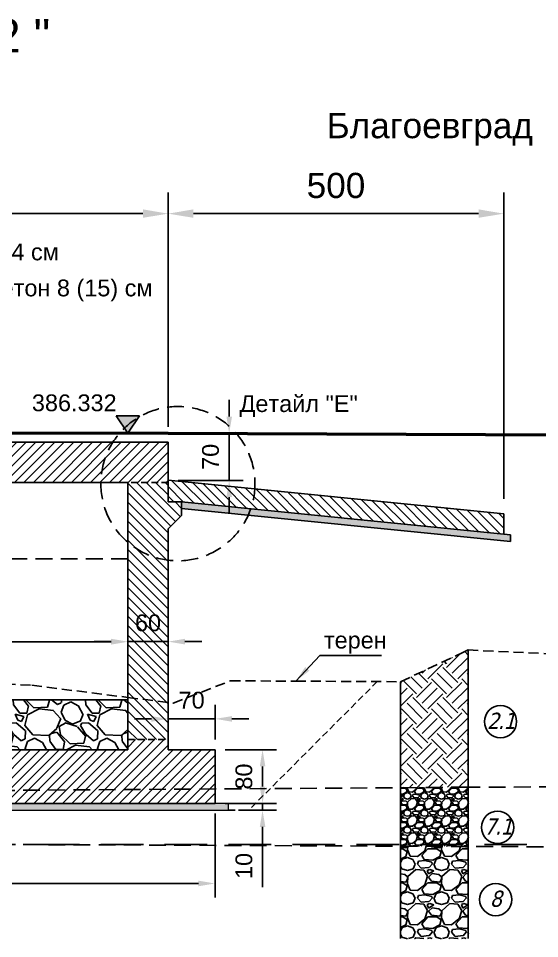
# Model space of a CAD drawing. Header units: centimetres. Extents: x 8495135 to 959133560, y 4530079 to 463453963.
# Drawn here: x 959089332 to 959090109, y 463409407 to 463410777 of the extents above; entities that cross this region are included whole.
import ezdxf
from ezdxf.enums import TextEntityAlignment as Align

# ---------------------------------------------------------------- set-up
doc = ezdxf.new("R2010")
doc.units = ezdxf.units.CM
doc.header["$LTSCALE"] = 0.1
for name, pattern in [('DASHED', [0.75, 0.5, -0.25]), ('HIDDEN', [9.525, 6.35, -3.175]), ('LK_HIDDEN', [7.5, 5, -2.5])]:
    doc.linetypes.add(name, pattern=pattern)
for name, color, linetype, lineweight in [('31_VERT_ALIGNM', 1, 'Continuous', 50), ('br_text', 2, 'Continuous', 35), ('dimension', 1, 'Continuous', 20)]:
    doc.layers.add(name, color=color, linetype=linetype, lineweight=lineweight)
for name, color, linetype in [('br_dimension', 1, 'Continuous'), ('br_hatch', 9, 'Continuous'), ('br_hatch_dark', 8, 'Continuous'), ('br_view_yellow', 2, 'Continuous'), ('hatch', 253, 'Continuous'), ('Kustendilska voda', 12, 'Continuous'), ('plast', 7, 'Continuous')]:
    doc.layers.add(name, color=color, linetype=linetype)
doc.styles.add('1-10 cm', font='arial.ttf', dxfattribs={"height": 2.5})
doc.styles.add('MM 1 to 100', font='arial.ttf', dxfattribs={"height": 25})
doc.styles.add('MM 1 to 150', font='arial.ttf', dxfattribs={"height": 37.5})
doc.styles.add('MM 1 to 25', font='arial.ttf', dxfattribs={"height": 6.25})
doc.styles.add('MM_ARIAL', font='arial.ttf')
doc.styles.get("Standard").update_dxf_attribs({"font": 'arial.ttf'})
doc.dimstyles.new('MM DIM 1 to 100', dxfattribs={"dimscale": 10, "dimtxt": 2.5, "dimasz": 2.5, "dimexe": 2.1, "dimexo": 1.5, "dimgap": 1.5, "dimtad": 1, "dimdec": 0, "dimdsep": 46, "dimtxsty": 'MM_ARIAL', "dimcen": 3, "dimclrd": 1, "dimclre": 1, "dimclrt": 7, "dimaunit": 2, "dimadec": 1, "dimazin": 0, "dimtp": 100, "dimtm": 3, "dimtfac": 1, "dimtdec": 0, "dimtix": 1, "dimtmove": 0, "dimatfit": 3, "dimfxl": 0, "dimtolj": 1, "dimtzin": 0, "dimarcsym": 0})
doc.dimstyles.new('MM DIM 1 to 150', dxfattribs={"dimscale": 15, "dimtxt": 2.5, "dimasz": 2.5, "dimexe": 2.1, "dimexo": 1.5, "dimgap": 1.5, "dimtad": 1, "dimdec": 0, "dimdsep": 46, "dimtxsty": 'MM_ARIAL', "dimcen": 3, "dimclrd": 1, "dimclre": 1, "dimclrt": 7, "dimaunit": 2, "dimadec": 1, "dimazin": 0, "dimtp": 100, "dimtm": 3, "dimtfac": 1, "dimtdec": 0, "dimtix": 1, "dimtmove": 0, "dimatfit": 3, "dimfxl": 0, "dimtolj": 1, "dimtzin": 0, "dimarcsym": 0})

# ---------------------------------------------------------------- blocks, each defined once
blk = doc.blocks.new('*D886')
at = {"layer": 'br_dimension', "color": 1, "lineweight": -2, "transparency": 16777216}
for p, q in [((959088495.4, 463409861), (959088495.4, 463409828)), ((959089495.4, 463409861), (959089495.4, 463409828)), ((959088520.4, 463409849), (959089470.4, 463409849))]:
    blk.add_line(p, q, dxfattribs=at)
at = {"layer": 'br_dimension', "color": 1, "transparency": 16777216}
for points in [[(959088520.4, 463409853.2), (959088520.4, 463409844.8), (959088495.4, 463409849)], [(959089470.4, 463409853.2), (959089470.4, 463409844.8), (959089495.4, 463409849)]]:
    blk.add_solid(points, dxfattribs=at)
at = {"layer": 'br_dimension', "color": 7, "transparency": 16777216, "insert": (959088995.4, 463409876.8), "char_height": 25, "attachment_point": 5, "style": 'MM_ARIAL'}
blk.add_mtext('\\A1;1000', dxfattribs=at)
blk = doc.blocks.new('*D887')
at = {"layer": 'br_dimension', "color": 1, "lineweight": -2, "transparency": 16777216}
for p, q in [((959089696, 463409633.3), (959089696, 463409658.3)), ((959089640.4, 463409608.3), (959089717, 463409608.3)), ((959089660.4, 463409598.3), (959089717, 463409598.3)), ((959089696, 463409608.3), (959089696, 463409598.3)), ((959089696, 463409573.3), (959089696, 463409483.5))]:
    blk.add_line(p, q, dxfattribs=at)
at = {"layer": 'br_dimension', "color": 1, "transparency": 16777216}
for points in [[(959089691.9, 463409633.3), (959089700.2, 463409633.3), (959089696, 463409608.3)], [(959089691.9, 463409573.3), (959089700.2, 463409573.3), (959089696, 463409598.3)]]:
    blk.add_solid(points, dxfattribs=at)
at = {"layer": 'br_dimension', "color": 7, "transparency": 16777216, "insert": (959089668.3, 463409515.2), "char_height": 25, "attachment_point": 5, "rotation": 90, "style": 'MM_ARIAL'}
blk.add_mtext('\\A1;10', dxfattribs=at)
blk = doc.blocks.new('*D888')
at = {"layer": 'br_dimension', "color": 1, "lineweight": -2, "transparency": 16777216}
for p, q in [((959089640.4, 463409688.3), (959089717, 463409688.3)), ((959089696, 463409663.3), (959089696, 463409633.3)), ((959089640.4, 463409608.3), (959089717, 463409608.3))]:
    blk.add_line(p, q, dxfattribs=at)
at = {"layer": 'br_dimension', "color": 1, "transparency": 16777216}
for points in [[(959089691.9, 463409663.3), (959089700.2, 463409663.3), (959089696, 463409688.3)], [(959089691.9, 463409633.3), (959089700.2, 463409633.3), (959089696, 463409608.3)]]:
    blk.add_solid(points, dxfattribs=at)
at = {"layer": 'br_dimension', "color": 7, "transparency": 16777216, "insert": (959089668.3, 463409648.3), "char_height": 25, "attachment_point": 5, "rotation": 90, "style": 'MM_ARIAL'}
blk.add_mtext('\\A1;80', dxfattribs=at)
blk = doc.blocks.new('*D889')
at = {"layer": 'br_dimension', "color": 1, "lineweight": -2, "transparency": 16777216}
for p, q in [((959088365.4, 463409593.3), (959088365.4, 463409468.1)), ((959089625.4, 463409593.3), (959089625.4, 463409468.1)), ((959088390.4, 463409489.1), (959089600.4, 463409489.1))]:
    blk.add_line(p, q, dxfattribs=at)
at = {"layer": 'br_dimension', "color": 1, "transparency": 16777216}
for points in [[(959088390.4, 463409493.3), (959088390.4, 463409485), (959088365.4, 463409489.1)], [(959089600.4, 463409493.3), (959089600.4, 463409485), (959089625.4, 463409489.1)]]:
    blk.add_solid(points, dxfattribs=at)
at = {"layer": 'br_dimension', "color": 7, "transparency": 16777216, "insert": (959088995.4, 463409516.9), "char_height": 25, "attachment_point": 5, "style": 'MM_ARIAL'}
blk.add_mtext('\\A1;1260', dxfattribs=at)
blk = doc.blocks.new('*D890')
at = {"layer": 'br_dimension', "color": 1, "lineweight": -2, "transparency": 16777216}
for p, q in [((959089495.4, 463409874.5), (959089495.4, 463409828.2)), ((959089555.4, 463409861.9), (959089555.4, 463409828.2)), ((959089470.4, 463409849.2), (959089445.4, 463409849.2)), ((959089495.4, 463409849.2), (959089555.4, 463409849.2)), ((959089580.4, 463409849.2), (959089605.4, 463409849.2))]:
    blk.add_line(p, q, dxfattribs=at)
at = {"layer": 'br_dimension', "color": 1, "transparency": 16777216}
for points in [[(959089470.4, 463409853.4), (959089470.4, 463409845), (959089495.4, 463409849.2)], [(959089580.4, 463409853.4), (959089580.4, 463409845), (959089555.4, 463409849.2)]]:
    blk.add_solid(points, dxfattribs=at)
at = {"layer": 'br_dimension', "color": 7, "transparency": 16777216, "insert": (959089525.4, 463409877), "char_height": 25, "attachment_point": 5, "style": 'MM_ARIAL'}
blk.add_mtext('\\A1;60', dxfattribs=at)
blk = doc.blocks.new('*D896')
at = {"layer": 'br_dimension', "color": 1, "lineweight": -2, "transparency": 16777216}
for p, q in [((959089555.4, 463409703.3), (959089555.4, 463409755.2)), ((959089625.4, 463409703.3), (959089625.4, 463409755.2)), ((959089530.4, 463409734.2), (959089505.4, 463409734.2)), ((959089555.4, 463409734.2), (959089625.4, 463409734.2)), ((959089650.4, 463409734.2), (959089675.4, 463409734.2))]:
    blk.add_line(p, q, dxfattribs=at)
at = {"layer": 'br_dimension', "color": 1, "transparency": 16777216}
for points in [[(959089530.4, 463409738.3), (959089530.4, 463409730), (959089555.4, 463409734.2)], [(959089650.4, 463409738.3), (959089650.4, 463409730), (959089625.4, 463409734.2)]]:
    blk.add_solid(points, dxfattribs=at)
at = {"layer": 'br_dimension', "color": 7, "transparency": 16777216, "insert": (959089590.4, 463409761.9), "char_height": 25, "attachment_point": 5, "style": 'MM_ARIAL'}
blk.add_mtext('\\A1;70', dxfattribs=at)
blk = doc.blocks.new('*U819')
at = {"ltscale": 0.5}
blk.add_hatch(color=256, dxfattribs=at).paths.add_polyline_path([(-17.5, 26), (0, 0), (17.5, 26)])
for p, q in [((-17.5, 26), (17.5, 26)), ((-17.5, 26), (0, 0)), ((0, 0), (17.5, 26)), ((-40, 0), (0, 0)), ((0, 0), (40, 0))]:
    blk.add_line(p, q, dxfattribs=at)
at = {"color": 7, "ltscale": 0.5, "style": '1-10 cm'}
blk.add_attdef('1', text='', height=25, dxfattribs=at).set_placement((79.9, 32.7), align=Align.CENTER)
blk = doc.blocks.new('*D883')
at = {"layer": 'br_view_yellow', "color": 1, "linetype": 'ByBlock', "lineweight": -2, "ltscale": 3, "transparency": 16777216}
for p, q in [((959089646.3, 463410184.3), (959089646.3, 463410209.3)), ((959089570.4, 463410159.3), (959089667.3, 463410159.3)), ((959089646.3, 463410159.3), (959089646.3, 463410089.3)), ((959089570.4, 463410089.3), (959089667.3, 463410089.3)), ((959089646.3, 463410064.3), (959089646.3, 463410039.3))]:
    blk.add_line(p, q, dxfattribs=at)
at = {"layer": 'br_view_yellow', "color": 1, "linetype": 'ByBlock', "ltscale": 3, "transparency": 16777216}
for points in [[(959089642.2, 463410184.3), (959089650.5, 463410184.3), (959089646.3, 463410159.3)], [(959089642.2, 463410064.3), (959089650.5, 463410064.3), (959089646.3, 463410089.3)]]:
    blk.add_solid(points, dxfattribs=at)
at = {"layer": 'br_view_yellow', "color": 7, "linetype": 'ByBlock', "ltscale": 3, "transparency": 16777216, "insert": (959089618.6, 463410124.3), "char_height": 25, "attachment_point": 5, "rotation": 90, "style": 'MM_ARIAL'}
blk.add_mtext('\\A1;70', dxfattribs=at)
blk = doc.blocks.new('*D885')
at = {"layer": 'br_hatch', "color": 1, "lineweight": -2, "transparency": 16777216}
for p, q in [((959088435.4, 463410168.8), (959088435.4, 463410517.9)), ((959089555.4, 463410168.8), (959089555.4, 463410517.9)), ((959088472.9, 463410486.4), (959089517.9, 463410486.4))]:
    blk.add_line(p, q, dxfattribs=at)
at = {"layer": 'br_hatch', "color": 1, "transparency": 16777216}
for points in [[(959088472.9, 463410492.7), (959088472.9, 463410480.2), (959088435.4, 463410486.4)], [(959089517.9, 463410492.7), (959089517.9, 463410480.2), (959089555.4, 463410486.4)]]:
    blk.add_solid(points, dxfattribs=at)
at = {"layer": 'br_hatch', "color": 7, "transparency": 16777216, "insert": (959088995.4, 463410528.1), "char_height": 37.5, "attachment_point": 5, "style": 'MM_ARIAL'}
blk.add_mtext('\\A1;1120', dxfattribs=at)
blk = doc.blocks.new('*D898')
at = {"layer": 'br_hatch', "color": 1, "lineweight": -2, "transparency": 16777216}
for p, q in [((959089555.4, 463410168.8), (959089555.4, 463410517.9)), ((959090055.4, 463410061.8), (959090055.4, 463410517.9)), ((959089592.9, 463410486.4), (959090017.9, 463410486.4))]:
    blk.add_line(p, q, dxfattribs=at)
at = {"layer": 'br_hatch', "color": 1, "transparency": 16777216}
for points in [[(959089592.9, 463410492.7), (959089592.9, 463410480.2), (959089555.4, 463410486.4)], [(959090017.9, 463410492.7), (959090017.9, 463410480.2), (959090055.4, 463410486.4)]]:
    blk.add_solid(points, dxfattribs=at)
at = {"layer": 'br_hatch', "color": 7, "transparency": 16777216, "insert": (959089805.4, 463410528.1), "char_height": 37.5, "attachment_point": 5, "style": 'MM_ARIAL'}
blk.add_mtext('\\A1;500', dxfattribs=at)

msp = doc.modelspace()

# ---------------------------------------------------------------- hatches: boundary and pattern name
at = {"layer": 'br_hatch'}
h = msp.add_hatch(dxfattribs=at)
h.set_pattern_fill('_USER', color=256, scale=10, angle=45, style=0, pattern_type=0)
h.set_pattern_definition([(45, (959088435.403, 463410086.289), (-7.07107, 7.07107), [])])
h.paths.add_polyline_path([(959089473.18, 463410146.29), (959088995.42, 463410146.29), (959088995.42, 463410086.29), (959089455.08, 463410086.29, -0.1391006)])
h.paths.add_polyline_path([(959089555.4, 463410146.29), (959089473.18, 463410146.29, 0.1391006), (959089455.08, 463410086.29), (959089495.4, 463410086.29), (959089555.4, 463410086.29)])
h.paths.add_polyline_path([(959088995.42, 463410146.29), (959088435.4, 463410146.29), (959088435.4, 463410086.29), (959088495.4, 463410086.29), (959088995.42, 463410086.29)])
h = msp.add_hatch(dxfattribs=at)
h.set_pattern_fill('_USER', color=256, scale=10, angle=135, style=0, pattern_type=0)
h.set_pattern_definition([(135, (959089555.403, 463410009.195), (-7.07107, -7.07107), [])])
h.paths.add_polyline_path([(959089684.42, 463410076.44, -0.0659438), (959089678.4, 463410046.89), (959090055.4, 463410009.19), (959090055.4, 463410039.34)])
h.paths.add_polyline_path([(959089684.42, 463410076.44), (959089555.4, 463410089.34), (959089555.4, 463410057.19), (959089575.4, 463410057.19), (959089678.4, 463410046.89, 0.0659438)])
h = msp.add_hatch(dxfattribs=at)
h.set_pattern_fill('_USER', color=256, scale=10, angle=135, style=0, pattern_type=0)
h.set_pattern_definition([(135, (959089495.403, 463409703.309), (-7.07107, -7.07107), [])])
h.paths.add_polyline_path([(959089575.4, 463410037.19), (959089575.4, 463410057.19), (959089555.4, 463410057.19), (959089555.4, 463410086.29), (959089495.4, 463410086.29), (959089495.4, 463409997, 0.1458719), (959089555.4, 463409970.48), (959089555.4, 463410017.19)])
h.paths.add_polyline_path([(959089555.4, 463409970.48, -0.1458719), (959089495.4, 463409997), (959089495.4, 463409766.15), (959089495.42, 463409766.15), (959089555.4, 463409758.61)])
h.paths.add_polyline_path([(959089555.4, 463409758.61), (959089495.4, 463409766.15), (959089495.4, 463409703.31), (959089555.4, 463409703.31)])
h.paths.add_polyline_path([(959089499.92, 463409851.01), (959089551.27, 463409851.01), (959089551.27, 463409902.53), (959089499.92, 463409902.53)], flags=24)
h = msp.add_hatch(dxfattribs=at)
h.set_pattern_fill('EARTH', color=256, scale=5, angle=45)
h.set_pattern_definition([(45, (950585280.43, 458882577.354), (4e-15, 44.90128061), [31.75, -31.75]), (45, (950585272.012, 458882585.773), (4e-15, 44.90128061), [31.75, -31.75]), (45, (950585263.593, 458882594.192), (4e-15, 44.90128061), [31.75, -31.75]), (135, (950585263.593, 458882599.805), (-44.90128061, 4e-15), [31.75, -31.75]), (135, (950585272.012, 458882608.224), (-44.90128061, 4e-15), [31.75, -31.75]), (135, (950585280.43, 458882616.643), (-44.90128061, 4e-15), [31.75, -31.75])])
h.paths.add_polyline_path([(959090002.42, 463409836.73), (959089901.62, 463409789.55), (959089901.62, 463409631.77), (959090002.42, 463409632.47)])
h = msp.add_hatch(dxfattribs=at)
h.set_pattern_fill('GRAVEL', color=256, scale=3, angle=135, style=0)
h.set_pattern_definition([(3.0128, (959088402.727, 463409673.222), (915.987086, 53.881766), [10.2516, -1014.915]), (319.9697, (959088412.9643, 463409673.761), (-700.460643, 592.69833), [17.5922, -1741.62]), (267.5104, (959088426.4347, 463409662.4458), (53.882508, 1131.512458), [12.4045, -1228.041]), (42.2737, (959088460.919, 463409654.9023), (-1131.51169, -1023.749085), [16.0202, -1585.992]), (67.8337, (959088472.7728, 463409665.6786), (-377.17036, -915.987257), [15.709, -1555.194]), (132.2737, (959088478.6998, 463409680.2267), (1023.749085, -1131.51169), [16.0201, -1585.992]), (172.6942, (959088467.9235, 463409692.0806), (1239.275307, -161.645533), [21.1858, -2097.393]), (207.2553, (959088446.9097, 463409694.7747), (-1562.565663, -808.22264), [20.0016, -1980.159]), (256.4296, (959088429.1288, 463409685.6148), (-269.406749, -1131.511558), [16.0744, -1591.365]), (310.2364, (959088425.357, 463409669.989), (-538.815407, 646.57747), [18.3514, -899.217]), (357.3974, (959088437.211, 463409655.98), (1239.274593, -53.882327), [23.7323, -2349.504]), (273.8141, (959088408.115, 463409708.784), (53.881794, -700.45924), [8.1, -801.918]), (306.4692, (959088408.6538, 463409700.7016), (-592.695563, 808.222253), [15.4105, -1525.638]), (0, (959088417.814, 463409688.31), (53.8815, 53.8815), [10.7763, -96.9867]), (338.1986, (959088415.12, 463409678.071), (-377.17214, 161.64505), [5.8032, -574.518]), (66.8014, (959088420.508, 463409675.916), (-107.76314, -215.52629), [8.207, -402.144]), (165.9638, (959088423.74, 463409683.46), (-269.4076, 53.88128), [13.3296, -430.989]), (296.565, (959088410.81, 463409686.692), (-53.88167, 161.6446), [9.6386, -231.327]), (151.3895, (959088451.759, 463409644.665), (-700.459938, 377.17139), [13.5026, -1336.764]), (205.3462, (959088439.905, 463409651.1306), (808.221612, 377.17052), [11.328, -1121.466]), (68.1986, (959088400.033, 463409675.916), (-161.64505, -377.17214), [11.6064, -568.716]), (118.6105, (959088404.3433, 463409686.6924), (377.17139, -700.459938), [13.5026, -1336.764]), (114.444, (959088485.166, 463409678.071), (161.645075, -377.17096), [13.021, -638.031]), (69.7751, (959088479.7774, 463409689.9253), (-323.289573, -862.103685), [10.9102, -1080.108]), (201.8014, (959088453.375, 463409730.336), (-377.17214, -161.64505), [11.6064, -568.716]), (152.354, (959088442.599, 463409726.026), (915.985837, -484.934193), [12.7735, -1264.572]), (204.444, (959088479.777, 463409703.9345), (377.17096, 161.645075), [6.5105, -644.544]), (236.3099, (959088456.608, 463409727.104), (-161.64419, -269.40673), [3.8855, -384.66]), (300.9638, (959088454.453, 463409723.87), (-107.76328, 215.52617), [15.709, -298.4715]), (321.009, (959088462.5353, 463409710.4003), (-592.695984, 484.933162), [14.558, -1441.242]), (78.69, (959088428.59, 463409688.309), (-53.8814, -161.64452), [10.9897, -263.7534]), (128.1572, (959088430.7452, 463409699.0852), (-808.222947, 1023.750059), [19.1867, -1899.48]), (195.9454, (959088418.891, 463409714.172), (592.695503, 161.64421), [7.8452, -776.682]), (225, (959088411.35, 463409712.02), (-7e-15, -107.763), [4.572, -71.628]), (255.2564, (959088461.9965, 463409707.706), (161.644877, 592.696257), [10.586, -1048.017]), (183.0128, (959088459.3024, 463409697.469), (-915.987086, -53.881766), [20.5033, -1004.664]), (135, (959088438.83, 463409696.39), (-107.763, 7e-15), [19.812, -56.388]), (100.3048, (959088424.818, 463409710.4003), (161.64364, -915.985227), [12.0483, -1192.779]), (29.0546, (959088422.663, 463409722.254), (269.40833, 161.64499), [11.095, -543.651]), (342.646, (959088432.3617, 463409727.6424), (1562.564544, -484.933132), [18.0643, -1788.375]), (310.4261, (959088449.6037, 463409722.2543), (646.578863, -754.341415), [19.1109, -1891.974]), (310.4261, (959088449.6037, 463409722.2543), (646.578863, -754.341415), [19.1109, -1891.974])])
h.paths.add_polyline_path([(959088995.42, 463409762.65), (959088495.4, 463409762.65), (959088495.4, 463409743.03, -0.2468233), (959088548.25, 463409688.31), (959088995.42, 463409688.31)])
h.paths.add_polyline_path([(959089495.4, 463409762.65), (959088995.42, 463409762.65), (959088995.42, 463409688.31), (959089495.4, 463409688.31)])
h.paths.add_polyline_path([(959088495.4, 463409743.03), (959088495.4, 463409688.31), (959088548.25, 463409688.31, 0.2468233)], flags=17)
h = msp.add_hatch(dxfattribs=at)
h.set_pattern_fill('_USER', color=256, scale=10, angle=45, style=0, pattern_type=0)
h.set_pattern_definition([(45, (959088365.403, 463409608.306), (-7.07107, 7.07107), [])])
h.paths.add_polyline_path([(959088388.03, 463409665.4, -0.071117), (959088391.3, 463409688.31), (959088365.4, 463409688.31), (959088365.4, 463409608.31), (959088411.27, 463409608.31, -0.1957588)])
h.paths.add_polyline_path([(959088551.52, 463409665.4, 0.071117), (959088548.25, 463409688.31), (959088495.4, 463409688.31), (959088495.4, 463409703.31), (959088435.4, 463409703.31), (959088435.4, 463409688.31), (959088391.3, 463409688.31, 0.071117), (959088388.03, 463409665.4, 0.1957588), (959088411.27, 463409608.31), (959088528.28, 463409608.31, 0.1957575)])
h.paths.add_polyline_path([(959088995.42, 463409688.31), (959088548.25, 463409688.31, -0.071117), (959088551.52, 463409665.4, -0.1957575), (959088528.28, 463409608.31), (959088995.42, 463409608.31)])
h.paths.add_polyline_path([(959089625.4, 463409688.31), (959089555.4, 463409688.31), (959089555.4, 463409703.31), (959089495.4, 463409703.31), (959089495.4, 463409688.31), (959088995.42, 463409688.31), (959088995.42, 463409608.31), (959089625.4, 463409608.31)])
h = msp.add_hatch(dxfattribs=at)
h.set_pattern_fill('GRAVEL', color=256)
h.set_pattern_definition([(228.0127875, (950585298.719, 458882602.7544), (-203.20000001596, -228.5999999858), [3.4172144, -338.304836396]), (184.969741, (950585296.4331, 458882600.2144), (304.7999998794, 25.40000144698), [5.8640472, -580.540488935]), (132.5104471, (950585290.591, 458882599.7064), (254.00000010727, -279.39999990246), [4.1348152, -409.34722794]), (267.273689, (950585280.685, 458882593.3564), (25.4000000532, 507.99999999733), [5.3400452, -528.66437426]), (292.83365418, (950585280.431, 458882588.0224), (-127.00000001063, 304.79999999555), [5.236337, -518.398077453]), (357.273689, (950585282.463, 458882583.1964), (-507.99999999733, 25.4000000532), [5.3400452, -528.66437426]), (37.69424047, (950585287.7971, 458882582.9424), (-330.19999998536, -254.000000019), [7.0619366, -699.13115314]), (72.25532837, (950585293.3851, 458882587.2604), (177.80000004779, 558.79999998479), [6.6671952, -660.05256602]), (121.42956562, (950585295.417, 458882593.6104), (-203.20000002883, 330.19999998226), [5.35813, -530.45545699]), (175.2363583, (950585292.623, 458882598.1824), (279.399999996, -25.4000000439), [6.1171328, -299.7393695]), (222.3974378, (950585286.52706, 458882598.69036), (-304.79999999025, -279.40000001064), [7.9107792, -783.16772512]), (138.81407483, (950585305.831, 458882593.1024), (-177.79999998934, 152.4000000124), [2.7000454, -267.305658243]), (171.4692344, (950585303.799, 458882594.8804), (330.2000000089, -50.79999994237), [5.1368198, -508.54638997]), (225, (950585298.719, 458882595.642), (-4e-15, -25.4), [3.5920934, -32.328931084]), (203.19859051, (950585296.941, 458882598.6904), (127.0000000035, 50.7999999911), [1.9344132, -191.50622369]), (291.80140949, (950585295.163, 458882597.9284), (-25.4000000053, 76.1999999982), [2.7356562, -134.0475299]), (30.96375653, (950585296.179, 458882595.3884), (76.2000000019, 50.7999999972), [4.4431966, -143.66298153]), (161.56505118, (950585299.989, 458882597.674), (50.800000001, -25.3999999973), [3.2128714, -77.10898117]), (16.389540334, (950585280.431, 458882597.9284), (254, 76.2), [4.50088, -445.588266725]), (70.34617594, (950585284.749, 458882599.1984), (-101.6000000093, -279.3999999967), [3.7759894, -373.82215678]), (293.19859051, (950585299.989, 458882602.7544), (-50.7999999911, 127.0000000036), [3.868801, -189.57183589]), (343.61045967, (950585301.513, 458882599.1984), (-254.00000000532, 76.19999998223), [4.50088, -445.588266725]), (339.44395478, (950585280.431, 458882582.1804), (-127, 50.8), [4.340352, -212.67734313]), (294.7751406, (950585284.495, 458882580.6564), (-127.00000015117, 279.39999993127), [3.6367212, -360.03593381]), (66.80140949, (950585300.243, 458882577.3544), (50.799999992, 127.0000000032), [3.868801, -189.57183589]), (17.35402464, (950585301.767, 458882580.9104), (-330.19999999343, -101.60000002132), [4.2578274, -421.5237598]), (69.44395478, (950585287.797, 458882577.3544), (-50.8000000009, -126.99999999965), [2.170176, -214.84751913]), (101.309932474, (950585298.719, 458882577.3544), (-25.4, 101.6), [1.295146, -128.219949645]), (165.96375653, (950585298.465, 458882578.6244), (76.2, -25.4), [5.236337, -99.49054589]), (186.00900596, (950585293.385, 458882579.8944), (253.99999999865, 25.4000000133), [4.85267, -480.413648633]), (303.69006753, (950585296.179, 458882593.1024), (-25.4000000035, 50.799999998), [3.6632388, -87.9177636]), (353.15722659, (950585298.2111, 458882590.0544), (431.80000000266, -50.79999997739), [6.3955676, -633.16009065]), (60.9453959, (950585304.561, 458882589.2924), (-101.6000000028, -177.7999999984), [2.6150824, -258.89392318]), (90, (950585305.83, 458882591.578), (-25.4, 25.4), [1.524, -23.876]), (120.25643716, (950585292.877, 458882580.6564), (101.59999998757, -177.8000000071), [3.5286696, -349.33940773]), (48.0127875, (950585291.099, 458882583.7044), (203.20000001675, 228.5999999851), [6.8344288, -334.887621996]), (0, (950585295.67, 458882588.784), (25.4, 25.4), [6.604, -18.796]), (325.3048465, (950585302.275, 458882588.7844), (254.00000009622, -177.79999986255), [4.0160956, -397.59316724]), (254.0546041, (950585305.577, 458882586.4984), (-25.3999999982, -101.6000000004), [3.6982908, -181.21650039]), (207.64597536, (950585304.5611, 458882582.9424), (-482.60000001773, -253.99999996631), [6.021451, -596.12464423]), (175.42607874, (950585299.2271, 458882580.1484), (-330.19999999999, 25.4), [6.3702946, -630.65846456])])
h.paths.add_polyline_path([(959090002.42, 463409547.37), (959090002.42, 463409632.45), (959089995.42, 463409632.42), (959089901.62, 463409631.77), (959089901.62, 463409547.37)])
h.paths.add_polyline_path([(959089901.62, 463409547.37), (959089901.62, 463409544.72), (959090002.42, 463409544.3), (959090002.42, 463409547.37)])
h = msp.add_hatch(dxfattribs=at)
h.set_pattern_fill('GRAVEL', color=256, scale=2)
h.set_pattern_definition([(228.0127875, (950585317.007, 458882628.1544), (-406.4000000319, -457.1999999716), [6.8344288, -676.6096728]), (184.969741, (950585312.435, 458882623.0744), (609.5999997588, 50.80000289396), [11.7280944, -1161.08097787]), (132.5104471, (950585300.751, 458882622.0584), (508.0000002145, -558.7999998049), [8.2696304, -818.69445588]), (267.273689, (950585280.939, 458882609.3584), (50.8000001064, 1015.99999999466), [10.6800904, -1057.32874851]), (292.83365418, (950585280.431, 458882598.6904), (-254.00000002127, 609.5999999911), [10.472674, -1036.7961549]), (357.273689, (950585284.495, 458882589.0384), (-1015.99999999466, 50.8000001064), [10.6800904, -1057.32874851]), (37.69424047, (950585295.163, 458882588.5304), (-660.39999997072, -508.000000038), [14.1238732, -1398.26230628]), (72.25532837, (950585306.339, 458882597.1664), (355.6000000956, 1117.59999996958), [13.3343904, -1320.10513204]), (121.42956562, (950585310.403, 458882609.8664), (-406.40000005766, 660.3999999645), [10.71626, -1060.91091397]), (175.2363583, (950585304.815, 458882619.0104), (558.799999992, -50.8000000878), [12.2342656, -599.478739]), (222.3974378, (950585292.623, 458882620.0264), (-609.5999999805, -558.80000002128), [15.8215584, -1566.33545024]), (138.81407483, (950585331.231, 458882608.8504), (-355.5999999787, 304.8000000248), [5.4000908, -534.6113165]), (171.4692344, (950585327.167, 458882612.4064), (660.4000000178, -101.59999988475), [10.2736396, -1017.09277994]), (225, (950585317.007, 458882613.93), (-7e-15, -50.8), [7.1841868, -64.65786217]), (203.19859051, (950585313.451, 458882620.0264), (254.000000007, 101.599999982), [3.8688264, -383.01244738]), (291.80140949, (950585309.895, 458882618.502), (-50.800000011, 152.399999996), [5.4713124, -268.0950598]), (30.96375653, (950585311.927, 458882613.422), (152.400000004, 101.5999999944), [8.8863932, -287.32596306]), (161.56505118, (950585319.547, 458882617.994), (101.600000003, -50.799999995), [6.4257428, -154.21796234]), (16.389540334, (950585280.431, 458882618.5024), (508, 152.4), [9.00176, -891.17653345]), (70.34617594, (950585289.067, 458882621.0424), (-203.2000000186, -558.7999999934), [7.5519788, -747.64431356]), (293.19859051, (950585319.547, 458882628.1544), (-101.5999999823, 254.000000007), [7.737602, -379.14367178]), (343.61045967, (950585322.595, 458882621.0424), (-508.00000001065, 152.39999996446), [9.00176, -891.17653345]), (339.44395478, (950585280.431, 458882587.0064), (-254, 101.6), [8.680704, -425.35468626]), (294.7751406, (950585288.559, 458882583.9584), (-254.0000003023, 558.7999998625), [7.2734424, -720.07186761]), (66.80140949, (950585320.055, 458882577.3544), (101.599999984, 254.0000000064), [7.737602, -379.14367178]), (17.35402464, (950585323.103, 458882584.4664), (-660.3999999869, -203.20000004265), [8.5156548, -843.0475196]), (69.44395478, (950585295.163, 458882577.3544), (-101.6000000018, -253.9999999993), [4.340352, -429.69503826]), (101.30993247, (950585317.007, 458882577.354), (-50.8, 203.2), [2.590292, -256.4398993]), (165.96375653, (950585316.499, 458882579.894), (152.4, -50.8), [10.472674, -198.98109178]), (186.00900596, (950585306.339, 458882582.4344), (507.9999999973, 50.8000000266), [9.70534, -960.82729727]), (303.69006753, (950585311.927, 458882608.85), (-50.800000007, 101.599999996), [7.3264776, -175.8355272]), (353.15722659, (950585315.991, 458882602.7544), (863.6000000053, -101.5999999548), [12.7911352, -1266.3201813]), (60.9453959, (950585328.691, 458882601.2304), (-203.2000000056, -355.5999999968), [5.2301648, -517.78784636]), (90, (950585331.23, 458882605.8), (-50.8, 50.8), [3.048, -47.752]), (120.25643716, (950585305.323, 458882583.9584), (203.1999999751, -355.6000000142), [7.0573392, -698.67881546]), (48.0127875, (950585301.767, 458882590.0544), (406.4000000335, 457.1999999702), [13.6688576, -669.775244]), (0, (950585310.91, 458882600.214), (50.8, 50.8), [13.208, -37.592]), (325.3048465, (950585324.119, 458882600.2144), (508.0000001924, -355.5999997251), [8.0321912, -795.18633448]), (254.0546041, (950585330.723, 458882595.6424), (-50.7999999965, -203.200000001), [7.3965816, -362.43300078]), (207.64597536, (950585328.691, 458882588.5304), (-965.20000003547, -507.9999999326), [12.042902, -1192.24928846]), (175.42607874, (950585318.023, 458882582.9424), (-660.39999999998, 50.8), [12.7405892, -1261.31692912])])
h.paths.add_polyline_path([(959090002.42, 463409544.3), (959089901.62, 463409544.72), (959089901.62, 463409407.08), (959090002.42, 463409407.08)])
at = {"layer": 'hatch'}
h = msp.add_hatch(color=256, dxfattribs=at)
h.dxf.hatch_style = 2
h.paths.add_polyline_path([(959089678.4, 463410046.89, -0.0225426), (959089674.59, 463410037.28), (959090065.35, 463409998.2), (959090065.35, 463410008.2), (959090055.4, 463410009.19)])
h.paths.add_polyline_path([(959089678.4, 463410046.89), (959089575.4, 463410057.19), (959089575.4, 463410047.19), (959089674.59, 463410037.28, 0.0225426)])
h = msp.add_hatch(color=256, dxfattribs=at)
h.dxf.hatch_style = 2
h.paths.add_polyline_path([(959088985.4, 463409608.31), (959088345.4, 463409608.31), (959088345.4, 463409608.31), (959088345.4, 463409598.31), (959088985.4, 463409598.31)])
h.paths.add_polyline_path([(959089645.4, 463409608.31), (959089625.4, 463409608.31), (959088985.4, 463409608.31), (959088985.4, 463409598.31), (959089625.4, 463409598.31), (959089645.4, 463409598.31)])

# ---------------------------------------------------------------- linework, layer by layer
at = {"layer": '31_VERT_ALIGNM'}
for p, q in [((959088435.4, 463410163.33), (959089555.4, 463410159.34)), ((959089555.4, 463410159.34), (959091302.43, 463410153.13))]:
    msp.add_line(p, q, dxfattribs=at)
at = {"layer": 'br_dimension', "linetype": 'LK_HIDDEN', "ltscale": 20}
for p, q in [((959089555.4, 463410086.29), (959089495.4, 463410086.29)), ((959089866.86, 463409789.73), (959089675.44, 463409598.31)), ((959089495.4, 463409703.31), (959089555.4, 463409703.31)), ((959089645.4, 463409598.31), (959089675.44, 463409598.31))]:
    msp.add_line(p, q, dxfattribs=at)
at = {"layer": 'br_dimension'}
for p, q in [((959089575.4, 463410047.19), (959090065.35, 463409998.2)), ((959090055.4, 463410009.19), (959090065.35, 463410008.2)), ((959090065.35, 463410008.2), (959090065.35, 463409998.2)), ((959089495.39, 463409762.65), (959088495.39, 463409762.65))]:
    msp.add_line(p, q, dxfattribs=at)
at = {"layer": 'br_dimension', "linetype": 'LK_HIDDEN', "ltscale": 50}
msp.add_circle((959089569.88, 463410084.38), 114.82, dxfattribs=at)
at = {"layer": 'br_hatch', "linetype": 'HIDDEN', "ltscale": 100}
msp.add_lwpolyline([(959086007.12, 463409687.38), (959087090.42, 463409602.37), (959089264.42, 463409547.37), (959090976.71, 463409547.37)], dxfattribs=at)
at = {"layer": 'br_hatch_dark'}
for p, q in [((959090002.42, 463409836.75), (959090002.42, 463409407.08)), ((959089901.62, 463409789.55), (959089901.62, 463409407.08))]:
    msp.add_line(p, q, dxfattribs=at)
at = {"layer": 'br_hatch_dark', "linetype": 'DASHED', "ltscale": 300}
msp.add_lwpolyline([(959087745.42, 463409816.65), (959087995.42, 463409823.45), (959088245.42, 463409830.15), (959088258.32, 463409830.55), (959088495.42, 463409820.45), (959088745.42, 463409809.85), (959088995.42, 463409799.25), (959089245.42, 463409788.65), (959089352.52, 463409784.15), (959089495.42, 463409766.15), (959089563.02, 463409757.65), (959089648.22, 463409790.85), (959089745.42, 463409790.35), (959089901.62, 463409789.55), (959089995.42, 463409833.45), (959090002.42, 463409836.75), (959090245.42, 463409825.45), (959090336.92, 463409821.15), (959090495.42, 463409813.45), (959090745.42, 463409801.35), (959090961.02, 463409790.85), (959090995.42, 463409791.65)], dxfattribs=at)
at = {"layer": 'br_hatch_dark', "linetype": 'DASHED', "ltscale": 500}
for points in [[(959089264.42, 463409627.37), (959089995.42, 463409632.42), (959090976.71, 463409636.39)], [(959089264.42, 463409547.37), (959090976.71, 463409540.23)]]:
    msp.add_lwpolyline(points, dxfattribs=at)
at = {"layer": 'br_hatch_dark'}
for centre in [(959090050.53, 463409730.06), (959090046.14, 463409572.68), (959090043.38, 463409465.16)]:
    msp.add_circle(centre, 24, dxfattribs=at)
at = {"layer": 'br_view_yellow'}
for p, q in [((959089555.4, 463410146.29), (959088435.4, 463410146.29)), ((959089555.4, 463410146.29), (959089555.4, 463410057.19)), ((959089495.4, 463410086.29), (959088495.4, 463410086.29)), ((959089495.4, 463410086.29), (959089495.4, 463409688.31)), ((959089555.4, 463410017.19), (959089555.4, 463409688.31)), ((959088495.4, 463409688.31), (959089495.4, 463409688.31)), ((959089555.4, 463409688.31), (959089625.4, 463409688.31)), ((959089625.4, 463409688.31), (959089625.4, 463409608.31)), ((959088365.4, 463409608.31), (959089625.4, 463409608.31))]:
    msp.add_line(p, q, dxfattribs=at)
at = {"layer": 'br_view_yellow', "linetype": 'ByBlock', "ltscale": 3}
for p, q in [((959090055.4, 463410039.34), (959089555.4, 463410089.34)), ((959090055.4, 463410009.19), (959089575.4, 463410057.19)), ((959089575.4, 463410057.19), (959089575.4, 463410037.19)), ((959089575.4, 463410037.19), (959089555.4, 463410017.19)), ((959090055.4, 463410039.34), (959090055.4, 463410009.19))]:
    msp.add_line(p, q, dxfattribs=at)
at = {"layer": 'br_view_yellow', "ltscale": 3}
msp.add_line((959089575.4, 463410057.19), (959089555.4, 463410057.19), dxfattribs=at)
at = {"layer": 'dimension'}
msp.add_lwpolyline([(959088365.4, 463409608.31), (959088345.4, 463409608.31), (959088345.4, 463409598.31), (959089645.4, 463409598.31), (959089645.4, 463409608.31), (959089625.4, 463409608.31)], dxfattribs=at)
at = {"layer": 'Kustendilska voda', "color": 1, "linetype": 'DASHED', "ltscale": 500}
msp.add_line((959089495.39, 463409972.65), (959088495.39, 463409972.65), dxfattribs=at)

# ---------------------------------------------------------------- block references
at = {"layer": 'br_dimension', "ltscale": 0.5}
ref = msp.add_blockref('*U819', (959089495.41, 463410159.56), dxfattribs=dict(at, xscale=-1, rotation=359.9999689842867))
ref.add_attrib('1', '386.332', dxfattribs={"layer": '0', "color": 7, "ltscale": 0.5, "height": 25, "rotation": 359.99997, "style": '1-10 cm'}).set_placement((959089415.52, 463410192.25), align=Align.CENTER)

# ---------------------------------------------------------------- texts
at = {"layer": 'br_hatch_dark', "ltscale": 0.5, "style": 'MM 1 to 100'}
msp.add_text('Благоевград', height=37.5, dxfattribs=at).set_placement((959090098.66, 463410617.44), align=Align.MIDDLE_RIGHT)
at = {"layer": 'br_text', "ltscale": 0.5, "char_height": 25, "attachment_point": 4, "style": 'MM 1 to 25'}
for s, width, insert in [('{\\fArial|b0|i0|c204|p34;износващ пласт от плътен асфалтобетон }4 {\\fArial|b0|i0|c204|p34;см}', 792.7096, (959088636.68, 463410425.64)), ('изравнителен пласт от плътен асфалтобетон 8 (15) см', 905.3772, (959088636.64, 463410371.99))]:
    msp.add_mtext_dynamic_manual_height_columns(s, width=width, gutter_width=62.5, heights=[0], dxfattribs=dict(at, insert=insert))
at = {"layer": 'br_view_yellow', "attachment_point": 1}
for s, insert, char_height, width, style in [('\\pi348.82;Напречен разрез " 2-2 "  \\P\\pi605.55;М 1:100', (959088264.81, 463410776.31), 50, 1275.3949, 'MM 1 to 150'), ('терен', (959089787.38, 463409863.95), 25, 179.6726, 'MM 1 to 100')]:
    msp.add_mtext(s, dxfattribs=dict(at, insert=insert, char_height=char_height, width=width, style=style))
at = {"layer": 'br_view_yellow', "linetype": 'ByBlock', "ltscale": 3, "insert": (959089661.71, 463410216.04), "char_height": 25, "attachment_point": 1, "style": 'MM 1 to 100'}
msp.add_mtext_dynamic_manual_height_columns('Детайл "E"', width=419.1093, gutter_width=62.5, heights=[30.83], dxfattribs=at)
at = {"layer": 'plast', "char_height": 24, "width": 30.8049, "attachment_point": 2}
for s, insert in [('{\\fTahoma|b0|i1|c0|p34;\\T0.9;2.1}', (959090050.72, 463409743.36)), ('{\\fTahoma|b0|i1|c0|p34;\\T0.9;7.1}', (959090046.33, 463409585.97)), ('{\\fTahoma|b0|i1|c0|p34;8}', (959090043.57, 463409478.46))]:
    msp.add_mtext(s, dxfattribs=dict(at, insert=insert))

# ---------------------------------------------------------------- dimensions: what is measured, and where the dimension line sits
at = {"layer": 'br_dimension', "color": 1}
dim = msp.add_linear_dim(base=(959089495.43, 463409849), p1=(959088495.38, 463409876.04), p2=(959089495.43, 463409876.04), dimstyle='MM DIM 1 to 100', dxfattribs=at)
dim.commit()
dim.dimension.update_dxf_attribs({"geometry": '*D886', "text_midpoint": (959088995.4, 463409876.77)})
at = {"layer": 'br_dimension'}
for base, p1, p2, picture, middle in [((959089555.4, 463409849.19), (959089495.43, 463409889.54), (959089555.4, 463409876.93), '*D890', (959089525.42, 463409876.95)), ((959089625.4, 463409734.18), (959089555.4, 463409688.31), (959089625.4, 463409688.31), '*D896', (959089590.4, 463409761.94)), ((959089625.4, 463409489.14), (959088365.4, 463409608.31), (959089625.4, 463409608.31), '*D889', (959088995.4, 463409516.9))]:
    dim = msp.add_linear_dim(base=base, p1=p1, p2=p2, dimstyle='MM DIM 1 to 100', dxfattribs=at)
    dim.commit()
    dim.dimension.update_dxf_attribs({"geometry": picture, "text_midpoint": middle})
dim = msp.add_linear_dim(base=(959089696.02, 463409608.31), p1=(959089625.4, 463409688.31), p2=(959089625.4, 463409608.31), angle=90, dimstyle='MM DIM 1 to 100', dxfattribs=at)
dim.commit()
dim.dimension.update_dxf_attribs({"geometry": '*D888', "text_midpoint": (959089668.25, 463409648.31)})
dim = msp.add_linear_dim(base=(959089696.02, 463409598.31), p1=(959089625.4, 463409608.31), p2=(959089645.4, 463409598.31), angle=90, dimstyle='MM DIM 1 to 100', dxfattribs=at)
dim.commit()
dim.dimension.update_dxf_attribs({"geometry": '*D887', "text_midpoint": (959089696.02, 463409515.23), "dimtype": 160})
at = {"layer": 'br_hatch'}
for base, p1, p2, picture, middle in [((959089555.4, 463410486.44), (959088435.41, 463410146.33), (959089555.4, 463410146.29), '*D885', (959088995.4, 463410528.08)), ((959090055.4, 463410486.44), (959089555.4, 463410146.29), (959090055.4, 463410039.34), '*D898', (959089805.4, 463410528.08))]:
    dim = msp.add_linear_dim(base=base, p1=p1, p2=p2, dimstyle='MM DIM 1 to 150', dxfattribs=at)
    dim.commit()
    dim.dimension.update_dxf_attribs({"geometry": picture, "text_midpoint": middle})
at = {"layer": 'br_view_yellow', "linetype": 'ByBlock', "ltscale": 3}
dim = msp.add_linear_dim(base=(959089646.33, 463410089.34), p1=(959089555.4, 463410159.34), p2=(959089555.4, 463410089.34), angle=90, dimstyle='MM DIM 1 to 100', override={"dimfxl": 2}, dxfattribs=at)
dim.commit()
dim.dimension.update_dxf_attribs({"geometry": '*D883', "text_midpoint": (959089618.57, 463410124.34)})

# ---------------------------------------------------------------- leaders
at = {"layer": 'br_dimension', "color": 1}
msp.add_leader([(959089745.42, 463409790.35), (959089781.3, 463409828.36), (959089873.39, 463409828.36)], dimstyle='MM DIM 1 to 100', dxfattribs=at)

doc.saveas('drawing.dxf')
